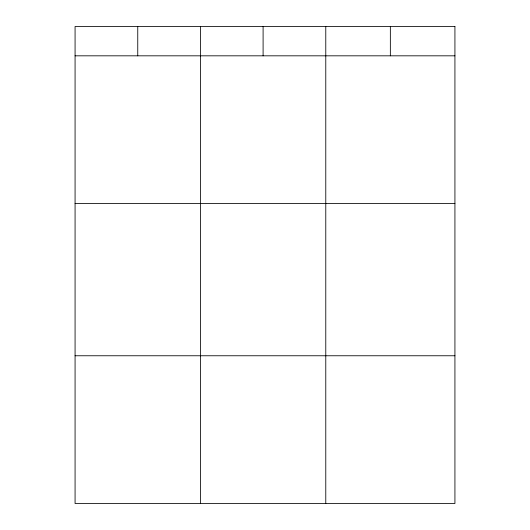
<?xml version="1.0" encoding="UTF-8"?>
<svg xmlns="http://www.w3.org/2000/svg" width="530" height="530" viewBox="0 0 530 530"><rect width="100%" height="100%" fill="white"/><g stroke="black" fill="none" stroke-linecap="round" stroke-linejoin="round"><path stroke-width="0.79" d="M75.074 55.822L454.925 55.822M75.074 203.553L454.925 203.553M75.074 355.762L454.925 355.762M390.352 26.5L390.352 55.822M325.778 26.5L325.778 503.5M263.099 26.5L263.099 55.822M200.426 26.5L200.426 503.5M137.754 26.5L137.754 55.822M454.925 26.5L75.074 26.5L75.074 503.5L454.925 503.5L454.925 26.5"/></g></svg>
